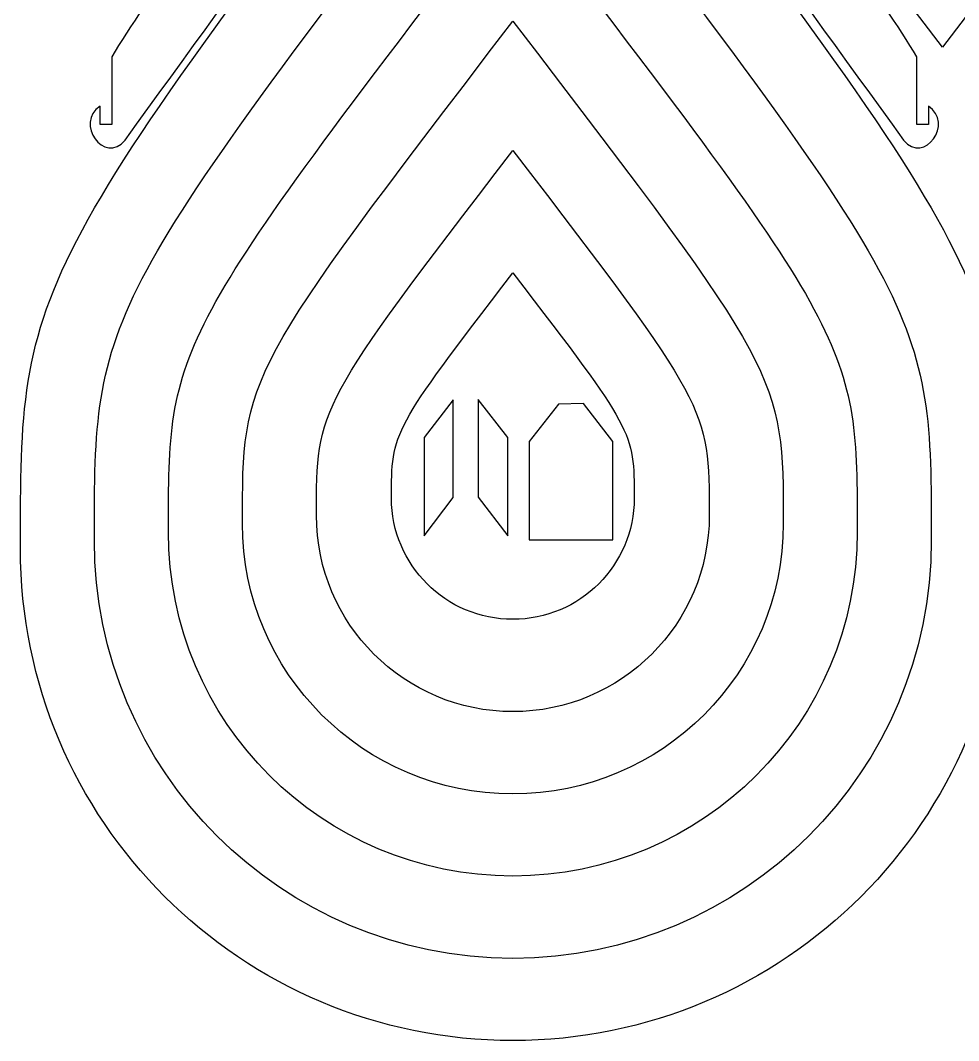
# Model space of a CAD drawing. Extents: x 2 to 364, y 5 to 617.
# Drawn here: x 5.1 to 243, y 5.1 to 264 of the extents above; entities that cross this region are included whole.
import ezdxf

# ---------------------------------------------------------------- set-up
doc = ezdxf.new("R2010")
doc.units = 0
doc.layers.add('Calque_1', color=7, linetype='CONTINUOUS')

msp = doc.modelspace()

# ---------------------------------------------------------------- linework, layer by layer
at = {"layer": 'Calque_1', "color": 7}
for p, q in [((28.300429, 254.744109), (28.300429, 237.591392)), ((232.439707, 237.591378), (232.439707, 254.744094)), ((25.377885, 237.591392), (25.377885, 242.180259)), ((235.362231, 242.180245), (235.362231, 237.591378)), ((28.300429, 237.591392), (25.377885, 237.591392)), ((235.362231, 237.591378), (232.439707, 237.591378)), ((114.904441, 167.703405), (107.510981, 158.180609)), ((114.904441, 142.910293), (114.904441, 167.703405)), ((121.21143, 167.820812), (121.21143, 143.029907)), ((128.727262, 158.180609), (121.21143, 167.820812)), ((141.568813, 166.650753), (134.175353, 157.127957)), ((147.875803, 166.76816), (141.568813, 166.650753)), ((155.391635, 157.127957), (147.875803, 166.76816)), ((107.510981, 158.180609), (107.510981, 133.207801)), ((128.727262, 133.207801), (128.727262, 158.180609)), ((134.175353, 157.127957), (134.175353, 132.155148)), ((155.391635, 132.155148), (155.391635, 157.127957)), ((107.510981, 133.207801), (114.904441, 142.910293)), ((121.21143, 143.029907), (128.727262, 133.207801)), ((160.775029, 142.768411), (160.775029, 142.768411)), ((179.801049, 138.419398), (179.801049, 138.419398)), ((198.565505, 136.312914), (198.565505, 136.312914)), ((134.175353, 132.155148), (155.391635, 132.155148)), ((217.329966, 134.206413), (217.329964, 134.206413)), ((236.09442, 132.099926), (236.09442, 132.099926))]:
    msp.add_line(p, q, dxfattribs=at)
for points in [[(238.903439, 257.158483), (114.302153, 420.009296), (114.044541, 420.266874), (114.044541, 489.220892)], [(363.762324, 489.220892), (363.762324, 420.266874), (363.504734, 420.009296), (238.903439, 257.158483)], [(31.714658, 233.63091), (62.295309, 276.057244), (94.098409, 319.502299), (126.511011, 363.454233)], [(134.229111, 363.451464), (166.639991, 319.501833), (198.446379, 276.055054), (229.025467, 233.630896)], [(5.141112, 129.993425), (5.141112, 198.947443), (5.398702, 199.205021), (129.999997, 362.055834)], [(129.999997, 362.055834), (254.601283, 199.205021), (254.858895, 198.947443), (254.858895, 129.993425)], [(23.905568, 132.099926), (23.905568, 190.692632), (24.124446, 190.911506), (129.999997, 329.291694)], [(129.999997, 329.291694), (235.875545, 190.911506), (236.09442, 190.692632), (236.09442, 132.099926)], [(42.670027, 134.206413), (42.670027, 182.43781), (42.850192, 182.617975), (129.999997, 296.527534)], [(129.999997, 296.527534), (217.149799, 182.617975), (217.329966, 182.43781), (217.329966, 134.206413)], [(48.105043, 284.190581), (39.467802, 272.097412), (32.645607, 262.035373), (28.300429, 254.744109)], [(232.439707, 254.744094), (228.094529, 262.035373), (221.272879, 272.097412), (212.635637, 284.190581)], [(61.434489, 136.312914), (61.434489, 174.182996), (61.575944, 174.32446), (129.999997, 263.763394)], [(129.999997, 263.763394), (198.424052, 174.32446), (198.565505, 174.182996), (198.565505, 136.312914)], [(25.377885, 242.180259), (18.772869, 238.063934), (26.408993, 227.118172), (31.714658, 233.63091)], [(229.025467, 233.630896), (234.331132, 227.118158), (241.967247, 238.06392), (235.362231, 242.180245)], [(80.198945, 138.419398), (80.198945, 165.928174), (80.301688, 166.030931), (129.999997, 230.99924)], [(129.999997, 230.99924), (179.698309, 166.030931), (179.801049, 165.928174), (179.801049, 138.419398)], [(99.224959, 142.768411), (99.224959, 159.747998), (99.288479, 159.811422), (129.999997, 199.912631)], [(129.999997, 199.912631), (160.711543, 159.811422), (160.775029, 159.747998), (160.775029, 142.768411)], [(129.999997, 112.024158), (113.003409, 112.024158), (99.224959, 125.788827), (99.224959, 142.768411)], [(160.775029, 142.768411), (160.775029, 125.788827), (146.996585, 112.024158), (129.999997, 112.024158)], [(129.999997, 88.610362), (102.495635, 88.610362), (80.198945, 110.910625), (80.198945, 138.419398)], [(179.801049, 138.419398), (179.801049, 110.910625), (157.504361, 88.610362), (129.999997, 88.610362)], [(129.999997, 67.74306), (92.132314, 67.74306), (61.434489, 98.442826), (61.434489, 136.312914)], [(198.565505, 136.312914), (198.565505, 98.442826), (167.867686, 67.74306), (129.999997, 67.74306)], [(129.999997, 26.008447), (71.40566, 26.008447), (23.905568, 73.507217), (23.905568, 132.099926)], [(129.999997, 46.875749), (81.768984, 46.875749), (42.670027, 85.975016), (42.670027, 134.206413)], [(217.329964, 134.206413), (217.329964, 85.975016), (178.231004, 46.875749), (129.999997, 46.875749)], [(236.09442, 132.099926), (236.09442, 73.507217), (188.594328, 26.008447), (129.999997, 26.008447)], [(129.999997, 5.141136), (61.042336, 5.141136), (5.141112, 61.03941), (5.141112, 129.993425)], [(254.858895, 129.993425), (254.858895, 61.03941), (198.957655, 5.141136), (129.999997, 5.141136)]]:
    msp.add_open_spline(points, degree=3, dxfattribs=at)

doc.saveas('drawing.dxf')
